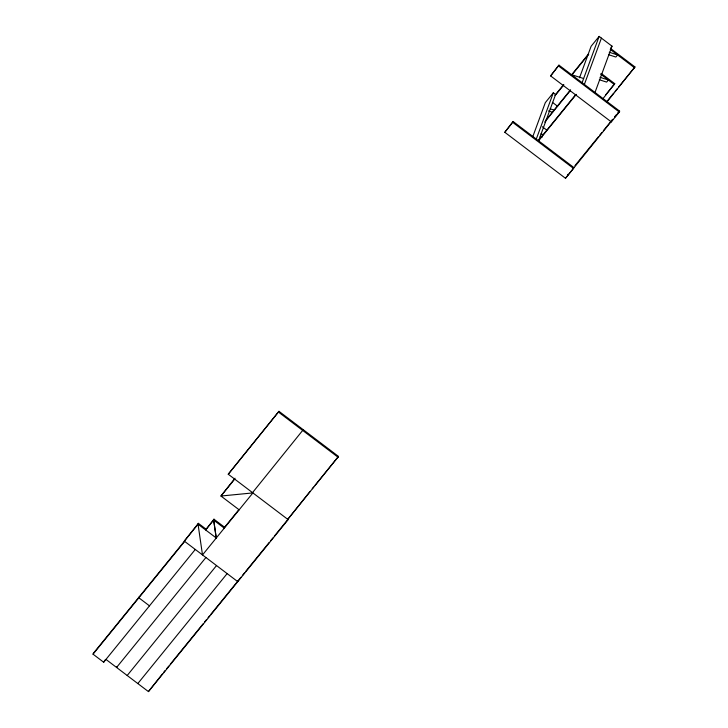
<?xml version="1.0" encoding="UTF-8"?>
<svg xmlns="http://www.w3.org/2000/svg" width="728" height="728" viewBox="0 0 728 728"><rect width="100%" height="100%" fill="white"/><g stroke="black" fill="none" stroke-linecap="round" stroke-linejoin="round"><path stroke-width="1.09" d="M213.686 520.02L213.987 519.155L205.651 529.939L213.686 520.02L216.271 537.992L198.034 524.224L198.371 523.332L206.17 529.247M195.286 549.458L103.667 662.234L93.047 654.181L93.375 653.298L184.275 541.405M103.667 662.234L105.424 659.577M139.184 596.905L138.857 597.797L149.477 605.851M116.908 666.566L116.58 667.458L205.906 557.511M238.092 580.762L237.765 581.654L184.302 541.131L198.371 523.332M105.96 659.413L148.439 691.6L288.151 519.628L228.246 474.228L278.97 411.32L338.502 456.429L287.778 519.346L310.11 491.373M148.439 691.6L162.344 674.001M213.641 520.101L213.968 519.219L224.588 527.263L224.26 528.155L213.641 520.101L216.243 538.019M228.246 474.228L278.97 411.32M303.239 429.711L252.525 492.629M288.151 519.628L288.479 518.736L274.292 536.208M504.804 132.296L513.149 121.54L573.828 167.522L573.5 168.414L565.483 178.278L504.804 132.296L513.149 121.54M550.614 75.912L558.958 65.156L619.637 111.138L619.31 112.021L611.293 121.894L550.614 75.912L558.958 65.156M532.532 137.374L545.308 102.648L553.326 92.784L555.601 94.513L538.565 140.804M536.29 139.075L553.326 92.784M579.506 77.832L591.118 46.264L599.135 36.4L612.03 46.173L594.994 92.465M582.1 82.692L599.135 36.4M584.375 84.412L601.41 38.12M565.483 178.278L612.958 119.356M567.531 175.275L567.858 174.383M603.057 98.562L614.741 83.693L601.255 73.473M611.293 121.894L611.62 121.003M617.917 113.25L618.245 112.358M606.943 101.92L634.952 66.958L610.537 48.458M235.017 478.223L220.948 496.032L239.148 509.818M184.302 541.131L198.043 524.224L202.502 554.936L252.898 492.911L220.948 496.032L234.689 479.115M93.047 654.181L184.666 541.414M554.982 95.277L563.499 84.794M571.298 75.184L588.333 54.218M555.364 95.286L563.881 84.803M571.68 75.202L588.715 54.236M545.754 120.329L570.597 89.762M544.717 122.095L570.27 90.645M610.883 47.584L612.03 46.173M538.274 140.677L575.894 94.376M224.124 527.836L239.03 509.491M538.656 140.695L576.276 94.394M127.2 675.502L216.525 565.556M605.514 95.05L614.741 83.693M606.56 101.902L613.659 93.166M615.078 91.419L617.207 88.798M618.627 87.051L634.952 66.958M137.82 683.556L227.145 573.6M312.239 488.752L313.659 487.005M315.078 485.257L338.502 456.429M574.956 165.647L598.38 136.819M599.799 135.071L601.929 132.451M603.348 130.703L612.567 119.347M614.696 116.726L616.115 114.978M163.773 672.235L165.201 670.479M166.63 668.723L168.769 666.084M170.197 664.318L203.076 623.86M204.504 622.103L206.652 619.464M208.081 617.699L209.509 615.943M210.938 614.186L240.932 577.268M242.351 575.52L244.481 572.9M245.9 571.152L269.324 542.324M270.743 540.576L272.873 537.956M614.96 116.889L619.637 111.138M609.236 52.252L617.572 54.928L615.852 57.039L608.562 54.7M600.018 77.314L608.353 79.98L606.633 82.1L599.344 79.762M571.48 74.647L583.629 78.533M550.15 108.827L554.317 110.165M548.439 110.938L552.597 112.276M540.931 133.888L543.015 134.553M540.258 136.336L542.342 137.001M610.21 49.349L634.625 67.85M600.545 74.074L614.414 84.585M558.631 66.039L619.31 112.021M552.425 102.348L557.63 106.297M542.342 126.754L546.673 130.039M512.821 122.431L573.5 168.414M278.642 412.212L338.174 457.321"/></g></svg>
